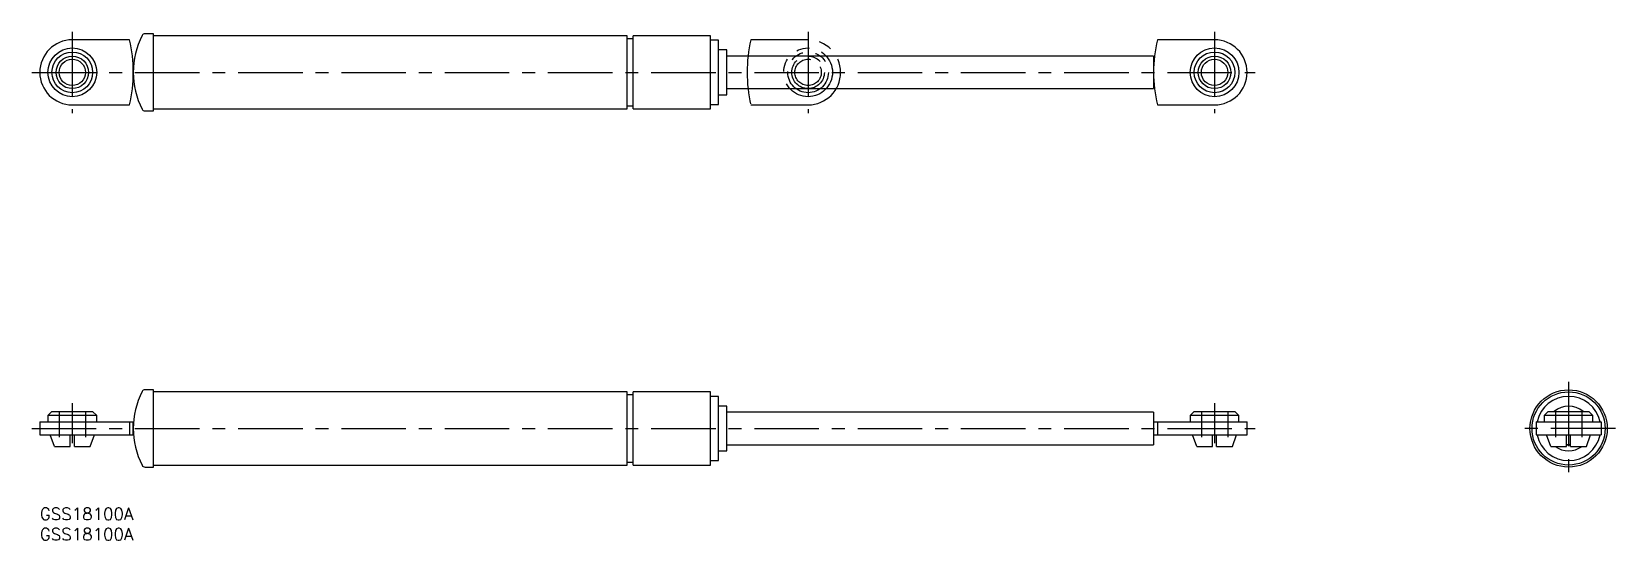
# Model space of a CAD drawing. Extents: x -2 to 388, y -8 to 117.
import ezdxf

# ---------------------------------------------------------------- set-up
doc = ezdxf.new("R2010")
doc.units = 0
doc.header["$LTSCALE"] = 0.5
for name, pattern in [('CENTER', [50.8, 31.75, -6.35, 6.35, -6.35]), ('DASHED', [19.05, 12.7, -6.35]), ('PHANTOM', [63.5, 31.75, -6.35, 6.35, -6.35, 6.35, -6.35])]:
    doc.linetypes.add(name, pattern=pattern)
for name, color, linetype in [('MSM_CENTER', 1, 'CENTER'), ('MSM_CONTINUOUS', 7, 'CONTINUOUS'), ('MSM_DASHED', 4, 'DASHED'), ('MSM_IMAGINARY', 6, 'PHANTOM'), ('MSM_PART_NUMBER', 7, 'CONTINUOUS')]:
    doc.layers.add(name, color=color, linetype=linetype)
doc.styles.get("Standard").update_dxf_attribs({"font": 'txt.shx', "height": 3, "bigfont": 'bigfont.shx'})

# ---------------------------------------------------------------- blocks, each defined once
blk = doc.blocks.new('*U24')
at = {"layer": 'MSM_PART_NUMBER'}
blk.add_text('GSS18100A', height=3, dxfattribs=at).set_placement((0, -3))
blk = doc.blocks.new('*U25')
at = {"layer": 'MSM_PART_NUMBER'}
blk.add_text('GSS18100A', height=3, dxfattribs=at).set_placement((0, -8))

msp = doc.modelspace()

# ---------------------------------------------------------------- linework, layer by layer
at = {"layer": 'MSM_CENTER'}
for p, q in [((8, 117.06), (8, 97.06)), ((189, 117.06), (189, 97.06)), ((289, 117.06), (289, 97.06)), ((-2, 107.06), (299, 107.06)), ((376.09, 31), (376.09, 8)), ((8, 25.7), (8, 15.9)), ((289, 25.7), (289, 15.9)), ((-2, 19.5), (299, 19.5)), ((387.59, 19.5), (364.59, 19.5))]:
    msp.add_line(p, q, dxfattribs=at)
at = {"layer": 'MSM_CONTINUOUS'}
for p, q in [((22.07, 115.06), (8, 115.06)), ((28, 116.56), (25.88, 116.56)), ((28, 97.56), (28, 116.56)), ((144.5, 116.06), (28, 116.06)), ((144.5, 98.06), (144.5, 116.06)), ((146, 115.31), (144.5, 115.31)), ((165, 116.06), (146, 116.06)), ((146, 98.06), (146, 116.06)), ((165, 98.06), (165, 116.06)), ((167, 114.96), (165, 114.96)), ((167, 99.16), (167, 114.96)), ((289, 115.06), (274.93, 115.06)), ((169, 112.56), (167, 112.56)), ((169, 101.56), (169, 112.56)), ((274, 111.06), (169, 111.06)), ((274, 111.06), (274, 103.06)), ((167, 101.56), (169, 101.56)), ((169, 103.06), (274, 103.06)), ((8, 99.06), (22.07, 99.06)), ((25.88, 97.56), (28, 97.56)), ((28, 98.06), (144.5, 98.06)), ((144.5, 98.81), (146, 98.81)), ((146, 98.06), (165, 98.06)), ((165, 99.16), (167, 99.16)), ((274.93, 99.06), (289, 99.06)), ((28, 29), (25.88, 29)), ((28, 10), (28, 29)), ((144.5, 28.5), (28, 28.5)), ((144.5, 10.5), (144.5, 28.5)), ((146, 27.75), (144.5, 27.75)), ((165, 28.5), (146, 28.5)), ((146, 10.5), (146, 28.5)), ((165, 10.5), (165, 28.5)), ((167, 27.4), (165, 27.4)), ((167, 11.6), (167, 27.4)), ((3, 23.7), (2, 22.7)), ((3, 23.7), (13, 23.7)), ((14, 22.7), (13, 23.7)), ((169, 25), (167, 25)), ((169, 14), (169, 25)), ((274, 23.5), (169, 23.5)), ((274, 23.5), (274, 15.5)), ((284, 23.7), (283, 22.7)), ((284, 23.7), (294, 23.7)), ((295, 22.7), (294, 23.7)), ((371.09, 23.7), (370.09, 22.7)), ((371.09, 23.7), (381.09, 23.7)), ((382.09, 22.7), (381.09, 23.7)), ((0, 21.1), (0, 17.9)), ((0, 21.1), (23, 21.1)), ((2, 22.7), (2, 21.1)), ((14, 22.7), (2, 22.7)), ((14, 21.1), (14, 22.7)), ((22.07, 21.1), (22.07, 17.9)), ((23, 17.9), (23, 21.1)), ((274, 21.1), (297, 21.1)), ((274.93, 21.1), (274.93, 17.9)), ((283, 22.7), (283, 21.1)), ((295, 22.7), (283, 22.7)), ((295, 21.1), (295, 22.7)), ((297, 17.9), (297, 21.1)), ((368.09, 21.1), (368.09, 17.9)), ((368.09, 21.1), (384.09, 21.1)), ((370.09, 22.7), (370.09, 21.1)), ((382.09, 22.7), (370.09, 22.7)), ((382.09, 21.1), (382.09, 22.7)), ((384.09, 21.1), (384.09, 17.9)), ((0, 17.9), (23, 17.9)), ((3.63, 15.1), (2.58, 17.9)), ((7.5, 15.1), (7.5, 17.9)), ((8.5, 15.1), (8.5, 17.9)), ((12.37, 15.1), (13.42, 17.9)), ((274, 17.9), (297, 17.9)), ((284.63, 15.1), (283.58, 17.9)), ((288.5, 15.1), (288.5, 17.9)), ((289.5, 15.1), (289.5, 17.9)), ((293.37, 15.1), (294.42, 17.9)), ((368.09, 17.9), (384.09, 17.9)), ((371.71, 15.1), (370.67, 17.9)), ((375.59, 15.1), (375.59, 17.9)), ((376.59, 15.1), (376.59, 17.9)), ((380.46, 15.1), (381.5, 17.9)), ((3.63, 15.1), (7.5, 15.1)), ((8.5, 15.1), (12.37, 15.1)), ((167, 14), (169, 14)), ((169, 15.5), (274, 15.5)), ((284.63, 15.1), (288.5, 15.1)), ((289.5, 15.1), (293.37, 15.1)), ((371.71, 15.1), (375.59, 15.1)), ((376.59, 15.1), (380.46, 15.1)), ((25.88, 10), (28, 10)), ((28, 10.5), (144.5, 10.5)), ((144.5, 11.25), (146, 11.25)), ((146, 10.5), (165, 10.5)), ((165, 11.6), (167, 11.6))]:
    msp.add_line(p, q, dxfattribs=at)
for centre, radius in [((8, 107.06), 6), ((289, 107.06), 6), ((8, 107.06), 5), ((8, 107.06), 4), ((8, 107.06), 3.25), ((289, 107.06), 5), ((289, 107.06), 4), ((289, 107.06), 3.25), ((376.09, 19.5), 9.5), ((376.09, 19.5), 9)]:
    msp.add_circle(centre, radius, dxfattribs=at)
for centre, radius, start, end in [((8, 107.06), 8, 90, 270), ((-12, 107.06), 35, 346.787, 13.213), ((43, 107.06), 20, 153.0556, 206.9444), ((25.88, 115.76), 0.8, 90, 153.0556), ((309, 107.06), 35, 166.787, 193.213), ((289, 107.06), 8, 270, 90), ((25.88, 98.36), 0.8, 206.9444, 270), ((43, 19.5), 20, 153.0556, 206.9444), ((25.88, 28.2), 0.8, 90, 153.0556), ((376.09, 19.5), 7.9, 11.685, 168.315), ((376.09, 19.5), 5.5, 49.7858, 130.2142), ((376.09, 19.5), 7.9, 191.685, 348.315), ((376.09, 19.5), 5.5, 233.1301, 306.8699), ((376.09, 19.5), 3.97, 262.7605, 277.2395), ((376.09, 19.5), 4.03, 262.8778, 277.1222), ((25.88, 10.8), 0.8, 206.9444, 270)]:
    msp.add_arc(centre, radius, start, end, dxfattribs=at)
at = {"layer": 'MSM_DASHED'}
for p, q in [((4.75, 23.7), (4.75, 15.1)), ((11.25, 23.7), (11.25, 15.1)), ((285.75, 23.7), (285.75, 15.1)), ((292.25, 23.7), (292.25, 15.1)), ((372.84, 23.7), (372.84, 15.1)), ((379.34, 23.7), (379.34, 15.1))]:
    msp.add_line(p, q, dxfattribs=at)
at = {"layer": 'MSM_IMAGINARY'}
for p, q in [((189, 115.06), (174.93, 115.06)), ((174.93, 99.06), (189, 99.06))]:
    msp.add_line(p, q, dxfattribs=at)
for radius in [6, 5, 4, 3.25]:
    msp.add_circle((189, 107.06), radius, dxfattribs=at)
for centre, radius, start, end in [((209, 107.06), 35, 166.787, 193.213), ((189, 107.06), 8, 270, 90)]:
    msp.add_arc(centre, radius, start, end, dxfattribs=at)

# ---------------------------------------------------------------- block references
at = {"layer": 'MSM_CONTINUOUS'}
for name in ['*U24', '*U25']:
    msp.add_blockref(name, (0, 0), dxfattribs=at)

doc.saveas('drawing.dxf')
